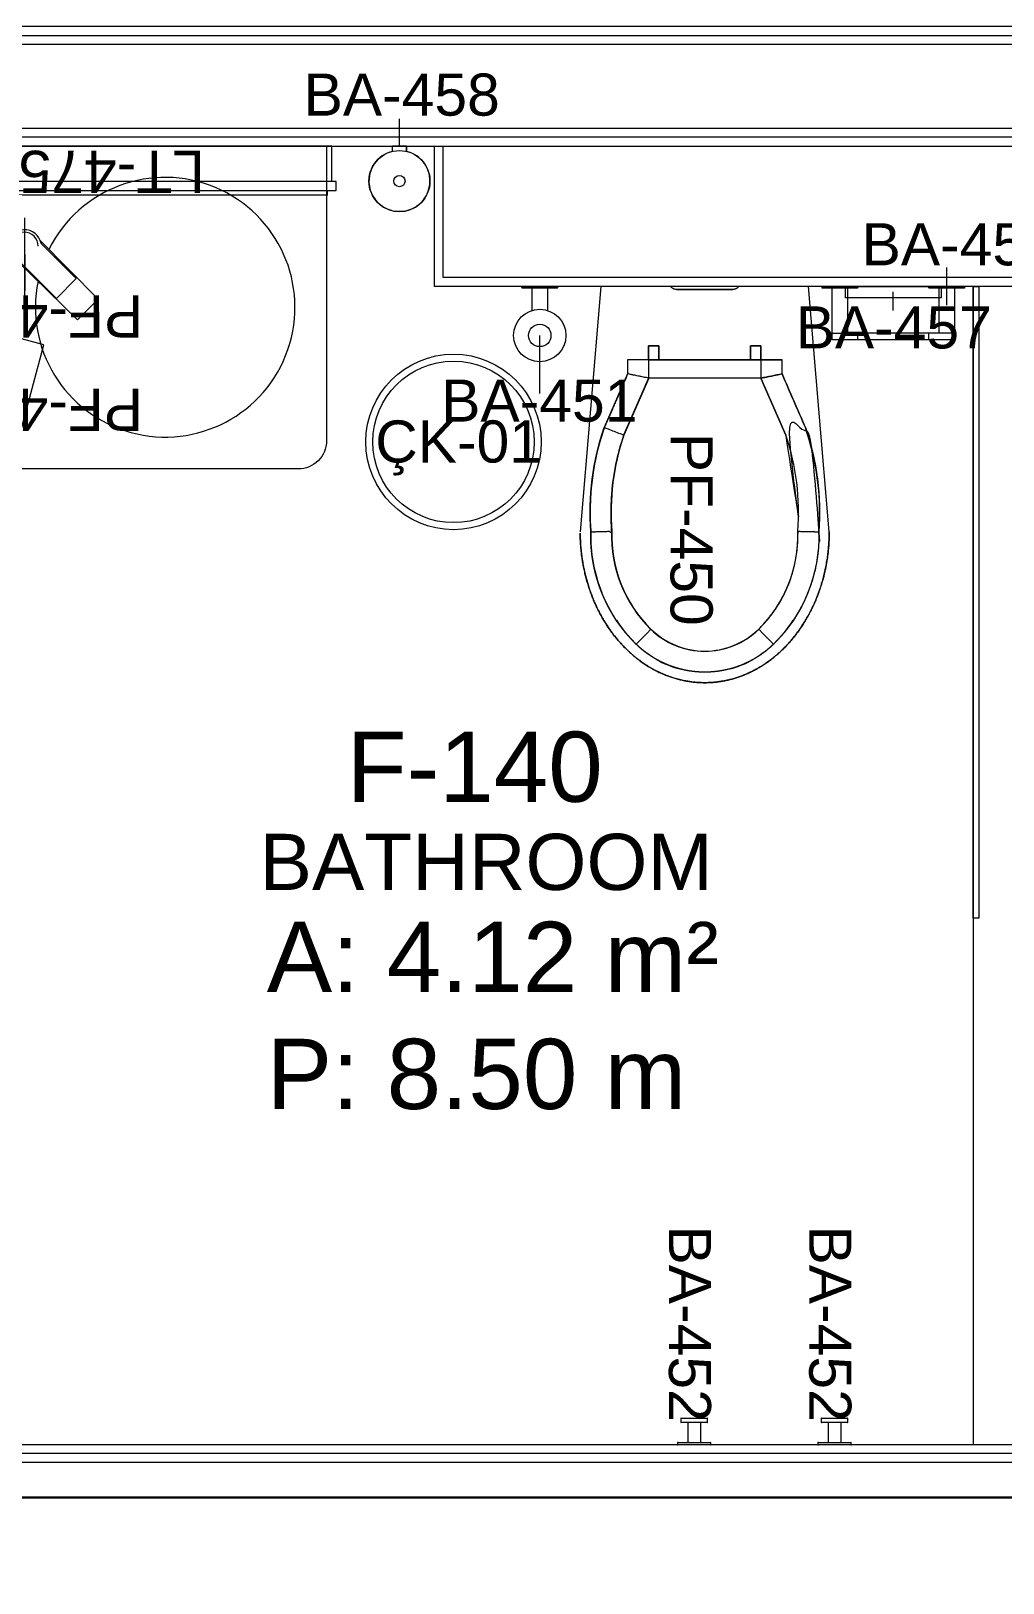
# Model space of a CAD drawing. Header units: centimetres. Extents: x 118932 to 154602, y -32682 to -23521.
# Drawn here: x 141057.1 to 141195.6, y -26084.1 to -25863 of the extents above; entities that cross this region are included whole.
import ezdxf

# ---------------------------------------------------------------- set-up
doc = ezdxf.new("R2010")
doc.units = ezdxf.units.CM
doc.header["$LTSCALE"] = 50
doc.header["$MEASUREMENT"] = 0
for name, color, linetype, lineweight, true_color in [('GEN_00_BL_Yazı', 7, 'Continuous', 0, 0x4f5250), ('GEN_00_BL_Ölçü Dış', 7, 'Continuous', 5, 0x766a5e), ('GEN_02_TF_Islak Hacim', 7, 'Continuous', 5, 0x007cb0), ('GEN_02_TF_Mobilya', 7, 'Continuous', 5, 0x745e3d), ('GEN_05_ML_Alçıpan-RefEdit0', 7, 'Continuous', 18, 0x008b29), ('GEN_05_ML_Alçıpan_giydirme', 7, 'Continuous', 18, 0x7ebab5), ('KALACAK DUVARLAR', 7, 'Continuous', 30, 0x005387)]:
    doc.layers.add(name, color=color, linetype=linetype, lineweight=lineweight, true_color=true_color)
doc.styles.add('ARIAL', font='arial.ttf')
doc.styles.add('Arial_6', font='arial.ttf', dxfattribs={"height": 59.5325})

# ---------------------------------------------------------------- blocks, each defined once
blk = doc.blocks.new('KALACAK DUVALAR LEVEL 0 D BLOK')
at = {"layer": 'KALACAK DUVARLAR', "elevation": 0}
blk.add_lwpolyline([(1111.5, 1931.88), (1111.5, 1593.95), (1111.5, 1594.45), (1111.5, 1526.45), (1111.5, 1525.95), (1111.5, 1156.45), (865, 1156.45), (845, 1156.45), (845, 1141.45), (1126.5, 1141.45), (1126.5, 1931.88)], dxfattribs=at)
blk = doc.blocks.new('Electric_Mirror-radiance - LT-475 ELETRIC MIRROR SINGLE-16191852-TYPE J')
at = {"layer": 'GEN_02_TF_Mobilya', "lineweight": 13}
for p, q in [((-312.3, 69.8), (312.3, 69.8)), ((-312.3, 69.8), (-312.3, 63.5)), ((312.3, 63.5), (312.3, 69.8)), ((325, 63.5), (-325, 63.5)), ((-325, 63.5), (-325, 50.8)), ((-325, 50.8), (325, 50.8)), ((-318.7, 50.8), (-318.7, 0)), ((318.7, 50.8), (318.7, 0)), ((325, 50.8), (325, 63.5)), ((-318.7, 0), (318.7, 0))]:
    blk.add_line(p, q, dxfattribs=at)
at = {"layer": 'GEN_00_BL_Yazı', "insert": (127.8, 5.9, 0), "char_height": 60, "width": 265.421, "attachment_point": 9, "style": 'Arial_6'}
blk.add_mtext('LT-475', dxfattribs=at)
blk = doc.blocks.new('Toilet_wall_hung_6505 - PF-450 TOILET-12873441-TYPE GxL')
at = {"layer": 'GEN_02_TF_Islak Hacim'}
for p, q in [((-91.8, 508.9), (-95.2, 512.3)), ((91.4, 508.9), (94.8, 512.3)), ((-177.5, 355), (-148, 5.5)), ((-177.5, 355), (-148, 5.5)), ((148, 5.5), (177.5, 355)), ((148, 5.5), (177.5, 355)), ((-80.2, 136.2), (-115.5, 217.5)), ((-115.5, 217.5), (-80.2, 136.2)), ((-80.2, 136.2), (-115.5, 217.5)), ((79.8, 136.2), (115.2, 217.5)), ((109.8, 130), (143.1, 206.7)), ((109.8, 130), (143.1, 206.7)), ((-80.2, 136.2), (79.8, 136.2)), ((-80.2, 110), (-80.2, 136.2)), ((-110.2, 130), (-110.2, 110)), ((-110.2, 130), (-110.2, 110)), ((109.8, 110), (109.8, 130)), ((109.8, 110), (109.8, 130)), ((-110.2, 110), (109.8, 110)), ((-80.2, 110), (-110.2, 110)), ((-65.2, 90), (-80.2, 90)), ((80.2, 90), (65.2, 90)), ((-148, 5.5), (148, 5.5))]:
    blk.add_line(p, q, dxfattribs=at)
at = {"layer": 'GEN_02_TF_Islak Hacim', "flags": 128}
blk.add_lwpolyline([(-143.5, 206.7, -0.102893), (-162.7, 355, -0.208147), (-98, 515.2, -0.407287), (97.6, 515.2, -0.208147), (162.3, 355, -0.102893), (143.1, 206.7), (147.7, 220.6), (151.6, 234.8), (155, 249.1), (157.9, 263.5), (160.1, 278), (161.8, 292.6), (162.9, 307.2), (163.3, 321.9), (163.3, 336.6), (162.6, 351.3), (162.3, 355, 0.103003), (146.6, 441.8)], format="xyb", dxfattribs=at)
at = {"layer": 'GEN_02_TF_Islak Hacim'}
for points in [[(76.6, 493.8, 0.195174), (0, 525, 0.196091), (-77, 493.7, 0.210216), (-132.7, 354.3)], [(-95.2, 512.3), (-98, 515.2, 0.051366), (-126.3, 481)], [(80.2, 136.2), (115.5, 217.5, 0.103229), (132.7, 354.3, 0.210216), (77, 493.7, 0.198067), (0, 525, 0.198067), (-77, 493.7), (-82.4, 499.3), (-91.8, 508.9)], [(132.3, 354.3, 0.210348), (76.6, 493.8), (82, 499.3), (91.4, 508.9)], [(125.9, 481, 0.051366), (97.6, 515.2), (94.8, 512.3)]]:
    blk.add_lwpolyline(points, format="xyb", dxfattribs=at)
at = {"layer": 'GEN_02_TF_Islak Hacim', "flags": 128}
blk.add_lwpolyline([(-162.7, 355), (-163.5, 340.3), (-163.8, 325.6), (-163.4, 311), (-162.5, 296.3), (-161, 281.7), (-158.9, 267.1), (-156.2, 252.7), (-152.9, 238.4), (-149.1, 224.2), (-144.7, 210.2), (-143.5, 206.7), (-110.2, 130), (-110.2, 110)], dxfattribs=at)
at = {"layer": 'GEN_02_TF_Islak Hacim'}
for points in [[(-65.2, 110), (-65.2, 90), (-80.2, 90), (-80.2, 110), (-80.2, 90), (-65.2, 90)], [(80.2, 110), (80.2, 90), (65.2, 90), (65.2, 110), (65.2, 90), (80.2, 90)]]:
    blk.add_lwpolyline(points, close=True, dxfattribs=at)
for centre, radius, start, end in [((-0.2, 415), 140, 104.7131, 119.5056), ((-0.2, 415), 140, 60.4414, 75.181), ((-0.2, 415), 110, 45.7018, 134.2982), ((53.7, 360.8), 186.5, 134.5053, 181.9918), ((-54.1, 360.8), 186.5, 358.0082, 45.4947), ((203.5, 326.9), 337.3, 175.3479, 198.9228), ((-203.9, 326.9), 337.3, 341.0772, 4.6521)]:
    blk.add_arc(centre, radius, start, end, dxfattribs=at)
for points, weights, knots in [([(-177.5, 355), (-177.5, 433.7), (-145, 501.8), (-88.7, 541.2), (-32.5, 580.5), (32.5, 580.5), (88.8, 541.2), (145, 501.8), (177.5, 433.7), (177.5, 355), (177.5, 371.1), (174.5, 403.2), (161.3, 449.1), (139.9, 490.2), (111.6, 524.5), (77.7, 550.3), (39.8, 566.4), (13.3, 570), (0, 570), (-13.3, 570), (-39.8, 566.4), (-77.7, 550.3), (-111.6, 524.5), (-139.9, 490.2), (-161.3, 449.1), (-174.5, 403.2), (-177.5, 371.1), (-177.5, 355)], [1, 0.910683602523, 0.910683602523, 1, 0.910683602523, 0.910683602523, 1, 0.910683602523, 0.910683602523, 1, 1, 1, 1, 1, 1, 1, 1, 1, 1, 1, 1, 1, 1, 1, 1, 1, 1, 1], [0, 0, 0, 0, 1.047198, 1.047198, 1.047198, 2.094395, 2.094395, 2.094395, 3.141593, 3.141593, 3.141593, 3.28445, 3.427307, 3.570164, 3.713021, 3.855878, 3.998736, 4.141593, 4.141593, 4.141593, 4.28445, 4.427307, 4.570164, 4.713021, 4.855878, 4.998736, 5.141593, 5.141593, 5.141593, 5.141593]), ([(-115.5, 217.5), (-130.6, 261.6), (-136.4, 307.8), (-132.7, 354.3), (-136.4, 307.8), (-130.6, 261.6), (-115.5, 217.5), (-117.6, 216.7), (-121.8, 215.1), (-129.8, 212), (-137.3, 209.1), (-142.5, 207.1), (-143.5, 206.7), (-143.5, 206.7), (-160.1, 254.4), (-166.6, 304.6), (-162.7, 355), (-162.7, 356.5), (-162.7, 358), (-162.8, 359.6), (-162.7, 362.5), (-162.7, 365.3), (-162.6, 368.2), (-162.5, 371.1), (-162.3, 374), (-162.2, 376.9), (-161.9, 379.7), (-161.6, 382.6), (-161.4, 385.5), (-161, 388.4), (-160.6, 391.2), (-160.2, 394.1), (-159.7, 396.9), (-159.2, 399.8), (-158.7, 402.6), (-158.1, 405.4), (-157.5, 408.2), (-156.8, 411.1), (-156.1, 413.8), (-155.4, 416.6), (-154.7, 419.4), (-153.8, 422.2), (-153, 425), (-152.2, 427.7), (-151.2, 430.4), (-150.3, 433.2), (-149.3, 435.9), (-148.3, 438.6), (-147.2, 441.3), (-146.1, 444), (-145, 446.6), (-143.8, 449.2), (-142.7, 451.9), (-141.4, 454.5), (-140.1, 457.1), (-138.9, 459.7), (-137.5, 462.2), (-136.1, 464.7), (-134.7, 467.3), (-133.3, 469.8), (-131.8, 472.2), (-130.3, 474.7), (-128.8, 477.1), (-127.2, 479.6), (-125.6, 482), (-124, 484.4), (-122.3, 486.7), (-120.6, 489.1), (-118.9, 491.4), (-117.1, 493.6), (-115.4, 495.9), (-113.5, 498.2), (-111.7, 500.4), (-109.8, 502.6), (-107.9, 504.7), (-106, 506.9), (-104, 509), (-102, 511.1), (-100, 513.1), (-98, 515.2), (-97.5, 515.7), (-97, 516.1), (-96.5, 516.6), (-95.1, 517.9), (-93.7, 519.1), (-92.4, 520.4), (-90.9, 521.6), (-89.5, 522.8), (-88.1, 524), (-86.6, 525.1), (-85.1, 526.3), (-83.6, 527.4), (-82.1, 528.5), (-80.6, 529.6), (-79.1, 530.7), (-77.5, 531.7), (-76, 532.7), (-74.4, 533.7), (-72.8, 534.7), (-71.2, 535.6), (-69.6, 536.6), (-67.9, 537.5), (-66.3, 538.4), (-64.7, 539.3), (-63, 540.1), (-61.3, 540.9), (-59.6, 541.7), (-57.9, 542.5), (-56.2, 543.3), (-54.5, 544), (-52.8, 544.7), (-51.1, 545.4), (-49.3, 546.1), (-47.6, 546.7), (-45.8, 547.3), (-44, 548), (-42.3, 548.5), (-40.5, 549.1), (-38.7, 549.6), (-36.9, 550.1), (-35.1, 550.6), (-33.3, 551), (-31.5, 551.4), (-29.6, 551.8), (-27.8, 552.2), (-26, 552.6), (-24.1, 552.9), (-22.3, 553.2), (-20.5, 553.5), (-18.6, 553.8), (-16.8, 554), (-14.9, 554.2), (-13, 554.4), (-11.2, 554.6), (-9.3, 554.7), (-7.5, 554.8), (-5.6, 554.9), (-3.7, 554.9), (-1.9, 555), (0, 555), (0.5, 555), (1.1, 555), (1.6, 555), (3.5, 554.9), (5.4, 554.9), (7.2, 554.8), (9.1, 554.7), (11, 554.5), (12.8, 554.4), (14.7, 554.2), (16.5, 554), (18.4, 553.8), (20.2, 553.5), (22.1, 553.2), (23.9, 552.9), (25.8, 552.5), (27.6, 552.2), (29.4, 551.8), (31.2, 551.4), (33.1, 551), (34.9, 550.5), (36.7, 550), (38.5, 549.5), (40.3, 549), (42, 548.5), (43.8, 547.9), (45.6, 547.3), (47.3, 546.7), (49.1, 546), (50.8, 545.4), (52.6, 544.7), (54.3, 543.9), (56, 543.2), (57.7, 542.4), (59.4, 541.7), (61.1, 540.9), (62.8, 540), (64.4, 539.2), (66.1, 538.3), (67.7, 537.4), (69.3, 536.5), (71, 535.6), (72.5, 534.6), (74.1, 533.6), (75.7, 532.6), (77.3, 531.6), (78.8, 530.5), (80.4, 529.5), (81.9, 528.4), (83.4, 527.3), (84.9, 526.2), (86.3, 525), (87.8, 523.9), (89.3, 522.7), (90.7, 521.5), (92.1, 520.3), (93.5, 519), (94.9, 517.8), (96.2, 516.5), (97.6, 515.2), (98.7, 514.1), (99.7, 513), (100.8, 512), (102.8, 509.9), (104.8, 507.8), (106.7, 505.6), (108.6, 503.5), (110.5, 501.3), (112.4, 499.1), (114.2, 496.8), (116, 494.6), (117.8, 492.3), (119.5, 490), (121.2, 487.7), (122.9, 485.4), (124.5, 483), (126.1, 480.6), (127.8, 478.2), (129.3, 475.7), (130.8, 473.3), (132.3, 470.8), (133.7, 468.3), (135.1, 465.8), (136.6, 463.3), (137.9, 460.7), (139.2, 458.1), (140.5, 455.6), (141.7, 452.9), (142.9, 450.3), (144.1, 447.7), (145.3, 445), (146.4, 442.4), (147.5, 439.7), (148.5, 437), (149.5, 434.3), (150.5, 431.6), (151.4, 428.8), (152.2, 426.1), (153.1, 423.4), (153.9, 420.6), (154.7, 417.8), (155.5, 415), (156.1, 412.2), (156.8, 409.4), (157.5, 406.6), (158, 403.8), (158.6, 400.9), (159.1, 398.1), (159.6, 395.2), (160, 392.4), (160.5, 389.5), (160.8, 386.7), (161.1, 383.8), (161.4, 380.9), (161.7, 378.1), (161.9, 375.2), (162.1, 372.3), (162.2, 369.4), (162.3, 366.5), (162.4, 363.7), (162.3, 360.8), (162.3, 357.9), (162.3, 355)], [1, 0.985941487209, 0.985941487209, 1, 0.985941483871, 0.985941483871, 1, 1, 1, 1, 1, 1, 1, 1, 0.986032014241, 0.986032014241, 1, 1, 1, 1, 1, 1, 1, 1, 1, 1, 1, 1, 1, 1, 1, 1, 1, 1, 1, 1, 1, 1, 1, 1, 1, 1, 1, 1, 1, 1, 1, 1, 1, 1, 1, 1, 1, 1, 1, 1, 1, 1, 1, 1, 1, 1, 1, 1, 1, 1, 1, 1, 1, 1, 1, 1, 1, 1, 1, 1, 1, 1, 1, 1, 1, 1, 1, 1, 1, 1, 1, 1, 1, 1, 1, 1, 1, 1, 1, 1, 1, 1, 1, 1, 1, 1, 1, 1, 1, 1, 1, 1, 1, 1, 1, 1, 1, 1, 1, 1, 1, 1, 1, 1, 1, 1, 1, 1, 1, 1, 1, 1, 1, 1, 1, 1, 1, 1, 1, 1, 1, 1, 1, 1, 1, 1, 1, 1, 1, 1, 1, 1, 1, 1, 1, 1, 1, 1, 1, 1, 1, 1, 1, 1, 1, 1, 1, 1, 1, 1, 1, 1, 1, 1, 1, 1, 1, 1, 1, 1, 1, 1, 1, 1, 1, 1, 1, 1, 1, 1, 1, 1, 1, 1, 1, 1, 1, 1, 1, 1, 1, 1, 1, 1, 1, 1, 1, 1, 1, 1, 1, 1, 1, 1, 1, 1, 1, 1, 1, 1, 1, 1, 1, 1, 1, 1, 1, 1, 1, 1, 1, 1, 1, 1, 1, 1, 1, 1, 1, 1, 1, 1, 1, 1, 1, 1, 1, 1, 1, 1, 1, 1, 1, 1, 1, 1, 1, 1, 1, 1, 1, 1, 1, 1, 1, 1, 1], [0, 0, 0, 0, 0.411459, 0.411459, 0.411459, 0.822918, 0.822918, 0.822918, 0.965775, 1.108632, 1.394346, 1.608632, 1.822918, 1.822918, 1.822918, 2.233045, 2.233045, 2.233045, 3.233045, 3.233045, 3.233045, 4.233045, 4.233045, 4.233045, 5.233045, 5.233045, 5.233045, 6.233045, 6.233045, 6.233045, 7.233045, 7.233045, 7.233045, 8.233045, 8.233045, 8.233045, 9.233045, 9.233045, 9.233045, 10.233045, 10.233045, 10.233045, 11.233045, 11.233045, 11.233045, 12.233045, 12.233045, 12.233045, 13.233045, 13.233045, 13.233045, 14.233045, 14.233045, 14.233045, 15.233045, 15.233045, 15.233045, 16.233045, 16.233045, 16.233045, 17.233045, 17.233045, 17.233045, 18.233045, 18.233045, 18.233045, 19.233045, 19.233045, 19.233045, 20.233045, 20.233045, 20.233045, 21.233045, 21.233045, 21.233045, 22.233045, 22.233045, 22.233045, 23.233045, 23.233045, 23.233045, 24.233045, 24.233045, 24.233045, 25.233045, 25.233045, 25.233045, 26.233045, 26.233045, 26.233045, 27.233045, 27.233045, 27.233045, 28.233045, 28.233045, 28.233045, 29.233045, 29.233045, 29.233045, 30.233045, 30.233045, 30.233045, 31.233045, 31.233045, 31.233045, 32.233045, 32.233045, 32.233045, 33.233045, 33.233045, 33.233045, 34.233045, 34.233045, 34.233045, 35.233045, 35.233045, 35.233045, 36.233045, 36.233045, 36.233045, 37.233045, 37.233045, 37.233045, 38.233045, 38.233045, 38.233045, 39.233045, 39.233045, 39.233045, 40.233045, 40.233045, 40.233045, 41.233045, 41.233045, 41.233045, 42.233045, 42.233045, 42.233045, 43.233045, 43.233045, 43.233045, 44.233045, 44.233045, 44.233045, 45.233045, 45.233045, 45.233045, 46.233045, 46.233045, 46.233045, 47.233045, 47.233045, 47.233045, 48.233045, 48.233045, 48.233045, 49.233045, 49.233045, 49.233045, 50.233045, 50.233045, 50.233045, 51.233045, 51.233045, 51.233045, 52.233045, 52.233045, 52.233045, 53.233045, 53.233045, 53.233045, 54.233045, 54.233045, 54.233045, 55.233045, 55.233045, 55.233045, 56.233045, 56.233045, 56.233045, 57.233045, 57.233045, 57.233045, 58.233045, 58.233045, 58.233045, 59.233045, 59.233045, 59.233045, 60.233045, 60.233045, 60.233045, 61.233045, 61.233045, 61.233045, 62.233045, 62.233045, 62.233045, 63.233045, 63.233045, 63.233045, 64.233045, 64.233045, 64.233045, 65.233045, 65.233045, 65.233045, 66.233045, 66.233045, 66.233045, 67.233045, 67.233045, 67.233045, 68.233045, 68.233045, 68.233045, 69.233045, 69.233045, 69.233045, 70.233045, 70.233045, 70.233045, 71.233045, 71.233045, 71.233045, 72.233045, 72.233045, 72.233045, 73.233045, 73.233045, 73.233045, 74.233045, 74.233045, 74.233045, 75.233045, 75.233045, 75.233045, 76.233045, 76.233045, 76.233045, 77.233045, 77.233045, 77.233045, 78.233045, 78.233045, 78.233045, 79.233045, 79.233045, 79.233045, 80.233045, 80.233045, 80.233045, 81.233045, 81.233045, 81.233045, 82.233045, 82.233045, 82.233045, 83.233045, 83.233045, 83.233045, 84.233045, 84.233045, 84.233045, 84.233045]), ([(-77, 493.8), (-114.8, 456.6), (-134.5, 407.3), (-132.7, 354.3), (-136, 354.4), (-142.7, 354.5), (-152.7, 354.8), (-160.6, 354.9), (-162.7, 355), (-162.7, 355), (-163.1, 369.8), (-162, 384.6), (-159.3, 399.2)], [1, 0.943504881062, 0.943504881062, 1, 1, 1, 1, 1, 1, 1, 0.996491355806, 0.996491355806, 1], [0, 0, 0, 0, 0.8293, 0.8293, 0.8293, 1.043586, 1.257872, 1.543586, 1.8293, 1.8293, 1.8293, 2.034582, 2.034582, 2.034582, 2.034582]), ([(162.3, 355), (166.2, 304.6), (159.7, 254.4), (143.1, 206.7), (132, 181.1), (120.9, 155.6), (109.8, 130), (109.8, 123.3), (109.8, 116.7), (109.8, 110), (99.8, 110), (89.8, 110), (79.8, 110), (79.8, 118.7), (79.8, 127.5), (79.8, 136.2), (91.6, 163.3), (103.4, 190.4), (115.2, 217.5), (130.3, 261.6), (136, 307.8), (132.3, 354.3), (135.6, 354.3), (142.3, 354.5), (152.3, 354.8), (160.2, 354.9), (162.3, 355), (162.3, 355)], [1, 0.986032014241, 0.986032014241, 1, 1, 1, 1, 1, 1, 1, 1, 1, 1, 1, 1, 1, 1, 1, 1, 0.985941483871, 0.985941483871, 1, 1, 1, 1, 1, 1, 1], [0, 0, 0, 0, 0.410127, 0.410127, 0.410127, 1.410127, 1.410127, 1.410127, 2.410127, 2.410127, 2.410127, 3.410127, 3.410127, 3.410127, 4.410127, 4.410127, 4.410127, 5.410127, 5.410127, 5.410127, 5.821586, 5.821586, 5.821586, 6.035872, 6.250158, 6.535872, 6.821586, 6.821586, 6.821586, 6.821586])]:
    blk.add_rational_spline(points, weights, degree=3, knots=knots, dxfattribs=at)
for points, knots in [([(-80.2, 136.2), (-82.8, 135.7), (-88, 134.6), (-95.4, 133.1), (-101.7, 131.8), (-108.1, 130.4), (-110.2, 130), (-110.2, 130), (-121.3, 155.6), (-132.4, 181.1), (-143.5, 206.7), (-132.4, 181.1), (-121.3, 155.6), (-110.2, 130), (-100.2, 132.1), (-90.2, 134.2), (-80.2, 136.2), (-26.9, 136.2), (26.5, 136.2), (79.8, 136.2), (79.8, 127.5), (79.8, 118.7), (79.8, 110), (26.5, 110), (-26.9, 110), (-80.2, 110), (-80.2, 118.7), (-80.2, 127.5), (-80.2, 136.2), (-26.9, 136.2), (26.5, 136.2), (79.8, 136.2), (89.8, 134.2), (99.9, 132.2), (109.9, 130.2)], [0, 0, 0, 0, 0.166667, 0.333333, 0.5, 0.666667, 1, 1, 1, 2, 2, 2, 3, 3, 3, 4, 4, 4, 5, 5, 5, 6, 6, 6, 7, 7, 7, 8, 8, 8, 9, 9, 9, 10, 10, 10, 10]), ([(115.2, 217.5), (118.3, 216.3), (124.6, 213.9), (133.9, 210.3), (141.2, 207.4), (143.1, 206.7), (143.1, 206.7)], [-1, -1, -1, -1, -0.785714, -0.571429, -0.285714, 0, 0, 0, 0]), ([(79.8, 136.2), (82.4, 135.7), (87.7, 134.6), (95, 133.1), (101.3, 131.8), (107.7, 130.4), (109.8, 130), (109.8, 130)], [0, 0, 0, 0, 0.166667, 0.333333, 0.5, 0.666667, 1, 1, 1, 1]), ([(-48.3, 5.5), (-48.2, 5.7), (-47.9, 6.1), (-47.5, 6.6), (-46.9, 7.2), (-46.1, 8), (-45.2, 8.6), (-44.4, 9), (-43.6, 9.3), (-42.2, 9.8), (-40.9, 10), (-40, 10), (-13.3, 10), (13.3, 10), (40, 10), (13.3, 10), (-13.3, 10), (-40, 10), (-13.3, 10), (13.3, 10), (40, 10), (40.9, 10), (42.2, 9.8), (43.8, 9.3), (44.8, 8.8), (45.6, 8.3), (46.3, 7.8), (46.9, 7.2), (47.5, 6.6), (47.9, 6.1), (48.2, 5.7), (48.3, 5.5)], [0, 0, 0, 0, 0.043096, 0.084763, 0.12643, 0.209763, 0.293096, 0.334763, 0.37643, 0.459763, 0.62643, 0.62643, 0.62643, 1.62643, 1.62643, 1.62643, 2.62643, 2.62643, 2.62643, 3.62643, 3.62643, 3.62643, 3.793096, 3.87643, 3.959763, 4.00143, 4.043096, 4.12643, 4.168096, 4.209763, 4.25286, 4.25286, 4.25286, 4.25286])]:
    blk.add_open_spline(points, degree=3, knots=knots, dxfattribs=at)
at = {"layer": 'GEN_00_BL_Yazı', "insert": (49.5, 214), "char_height": 60, "width": 260.709, "attachment_point": 7, "rotation": 90, "style": 'Arial_6'}
blk.add_mtext('PF-450', dxfattribs=at)
blk = doc.blocks.new('Accessory-Tissue_Holder-KOHLER-Composed-K-73147 - BA-450 TOILET PAPER HOLDER-14820997-TYPE GxL')
at = {"layer": 'GEN_00_BL_Yazı'}
blk.add_line((-51986.7, -5251.1), (-51986.7, -5197.1), dxfattribs=at)
at = {"layer": 'GEN_02_TF_Islak Hacim', "lineweight": 13}
for p, q in [((-52113.8, -5290.7), (-52113.8, -5299.6)), ((-52012.2, -5299.6), (-52012.2, -5290.7))]:
    blk.add_line(p, q, dxfattribs=at)
for points in [[(-52113.8, -5224.2), (-52113.8, -5225.9, -0.414214), (-52114.6, -5226.7), (-52128.5, -5226.7), (-52149.8, -5226.7), (-52163.8, -5226.7, -0.414214), (-52164.6, -5225.9), (-52164.6, -5224.2), (-52113.8, -5224.2)], [(-51961.4, -5224.2), (-51961.4, -5225.9, -0.414214), (-51962.2, -5226.7), (-51976.1, -5226.7), (-51997.4, -5226.7), (-52011.4, -5226.7, -0.414214), (-52012.2, -5225.9), (-52012.2, -5224.2), (-51961.4, -5224.2)], [(-51976.2, -5290.7, 0.414214), (-51975.3, -5289.9), (-51975.3, -5227.5, 0.414214), (-51976.1, -5226.7), (-51997.4, -5226.7, 0.414214), (-51998.2, -5227.5), (-51998.2, -5289.9, 0.414214), (-51997.4, -5290.7)], [(-52149.8, -5290.7, 0.414214), (-52150.6, -5291.5), (-52150.6, -5298.8, 0.414214), (-52149.8, -5299.6), (-51976.2, -5299.6, 0.414214), (-51975.3, -5298.8), (-51975.3, -5291.5, 0.414214), (-51976.2, -5290.7), (-51997.4, -5290.7), (-52128.6, -5290.7)]]:
    blk.add_lwpolyline(points, format="xyb", dxfattribs=at)
blk.add_lwpolyline([(-52149.8, -5226.7, 0.414214), (-52150.6, -5227.5), (-52150.6, -5289.9, 0.414214), (-52149.8, -5290.7), (-52128.6, -5290.7, 0.414214), (-52127.7, -5289.9), (-52127.7, -5227.5, 0.414214), (-52128.5, -5226.7), (-52149.8, -5226.7)], format="xyb", close=True, dxfattribs=at)
at = {"layer": 'GEN_00_BL_Yazı', "insert": (-52108.1, -5134.2), "char_height": 60, "width": 265.421, "attachment_point": 1, "style": 'Arial_6'}
blk.add_mtext('BA-450', dxfattribs=at)
blk = doc.blocks.new('Accessory-Tissue_Holder-KOHLER-Composed-K-73148 - BA-451 SPARE TP-14820996-TYPE GxL')
at = {"layer": 'GEN_00_BL_Yazı'}
blk.add_line((-52678, -5376.6), (-52678.1, -5294), dxfattribs=at)
at = {"layer": 'GEN_02_TF_Islak Hacim'}
blk.add_lwpolyline([(-52653.4, -5226.7), (-52667.2, -5226.7), (-52688.8, -5226.7), (-52702.6, -5226.7, -0.414214), (-52703.4, -5225.8), (-52703.4, -5224.2), (-52652.6, -5224.2), (-52652.6, -5225.8, -0.414214)], format="xyb", close=True, dxfattribs=at)
for points in [[(-52688.8, -5226.7, 0.414214), (-52689.4, -5227.3), (-52689.4, -5258.6)], [(-52666.5, -5258.6), (-52666.5, -5227.3, 0.414214), (-52667.2, -5226.7)]]:
    blk.add_lwpolyline(points, format="xyb", dxfattribs=at)
for radius in [37.3, 15.9]:
    blk.add_circle((-52678, -5294.1), radius, dxfattribs=at)
at = {"layer": 'GEN_00_BL_Yazı', "insert": (-52538.9, -5356.8), "char_height": 60, "width": 265.421, "attachment_point": 3, "style": 'Arial_6'}
blk.add_mtext('BA-451', dxfattribs=at)
blk = doc.blocks.new('Robe_Hook - BA-452 ROBE HOOK-13695885-TYPE GxL')
at = {"layer": 'GEN_02_TF_Islak Hacim', "lineweight": 13}
for p, q in [((-23.8, 0), (-23.8, -3.2)), ((-23.8, 0), (23.8, 0)), ((-23, 0), (-23.8, 0)), ((-23.8, -3.2), (-23, -3.2)), ((23.8, -3.2), (-23.8, -3.2)), ((-9.2, -3.2), (-9.2, -31.9)), ((9.2, -31.9), (9.2, -3.2)), ((23.8, 0), (23, 0)), ((23, -3.2), (23.8, -3.2)), ((23.8, -3.2), (23.8, 0)), ((-19.1, -31.9), (-19.1, -38.1)), ((-19.1, -31.9), (19, -31.9)), ((-18.4, -31.9), (-19.1, -31.9)), ((-19.1, -38.1), (-18.4, -38.1)), ((19, -38.1), (-19.1, -38.1)), ((19, -31.9), (18.4, -31.9)), ((18.4, -38.1), (19, -38.1)), ((19, -38.1), (19, -31.9))]:
    blk.add_line(p, q, dxfattribs=at)
at = {"layer": 'GEN_00_BL_Yazı', "insert": (-23.9, -312.3), "char_height": 60, "width": 132.711, "attachment_point": 1, "rotation": 90, "style": 'Arial_6'}
blk.add_mtext('BA-452', dxfattribs=at)
blk = doc.blocks.new('makeup mirror 16__hcr07922_rfa - LT-458 SHAVING MIRROR-14453733-TYPE J')
at = {"layer": 'GEN_00_BL_Yazı'}
blk.add_line((48117.6, 10856), (48007.7, 10856), dxfattribs=at)
at = {"layer": 'GEN_02_TF_Islak Hacim'}
for p, q in [((47933.7, 11045.1), (47915.6, 11045.1)), ((47915.6, 11045.1), (47915.6, 10946.6)), ((47933.6, 11005.1), (47933.7, 11045.1)), ((48099.6, 11034.3), (48055.8, 10870.9)), ((48138.4, 11023.9), (48099.6, 11034.3)), ((48142.1, 11038.5), (48138.4, 11023.9)), ((48140.3, 11031.2), (48151.9, 11028.1)), ((48153.7, 11035.3), (48142.1, 11038.5)), ((48150, 11020.8), (48153.7, 11035.3)), ((48122.1, 11028.3), (48070.2, 10834.5)), ((48137, 10816.6), (48188.9, 11010.4)), ((48138.4, 11023.9), (48150, 11020.8)), ((48188.9, 11010.4), (48150, 11020.8)), ((47952.7, 11005.1), (47933.6, 11005.1)), ((47933.6, 11005.1), (47933.6, 10988)), ((47933.6, 10946.6), (47933.6, 10988)), ((47933.6, 10988), (47942.9, 10988)), ((47942.9, 10988), (48052, 10856.8)), ((47942.9, 10988), (47952.6, 10988)), ((47952.6, 10988), (47952.7, 10995)), ((47952.7, 10995), (47952.7, 11005.1)), ((48055.8, 10870.9), (47952.7, 10995)), ((47915.6, 10946.6), (47933.6, 10946.6)), ((48052, 10856.8), (48047.7, 10840.4)), ((48052, 10856.8), (48055.8, 10870.9)), ((48047.7, 10840.4), (48067.8, 10835.2)), ((48067.8, 10835.2), (48066.6, 10830.7)), ((48067.8, 10835.2), (48098.1, 10827.1)), ((48066.6, 10830.7), (48083.1, 10826.3)), ((48086.5, 10830.2), (48082.5, 10815.9)), ((48082.5, 10815.9), (48094.1, 10812.8)), ((48083.1, 10826.3), (48084.3, 10830.7)), ((48084.3, 10830.7), (48086.5, 10830.2)), ((48084.6, 10823.1), (48096.2, 10820)), ((48094.1, 10812.8), (48098.1, 10827.1)), ((48098.1, 10827.1), (48137, 10816.6))]:
    blk.add_line(p, q, dxfattribs=at)
at = {"layer": 'GEN_00_BL_Yazı', "insert": (47986.3, 10890.1), "char_height": 60, "width": 251.286, "attachment_point": 1, "rotation": 270, "style": 'Arial_6'}
blk.add_mtext('LT-458', dxfattribs=at)
blk = doc.blocks.new('Escobillero-pared_Tres-Max-tres_13463624 - BA-458 TOILET BRUSH HOLDER-14820998-TYPE J')
at = {"layer": 'GEN_00_BL_Yazı'}
blk.add_line((0, 50), (0, 88.6), dxfattribs=at)
at = {"layer": 'GEN_02_TF_Islak Hacim'}
for p, q in [((-10, 42.3), (-10, 50)), ((-10, 50), (10, 50)), ((10, 50), (-10, 50)), ((-10, 42.3), (-10, 50)), ((10, 50), (10, 42.3)), ((10, 42.3), (10, 50))]:
    blk.add_line(p, q, dxfattribs=at)
for radius in [43.5, 8]:
    blk.add_circle((0, 0), radius, dxfattribs=at)
blk.add_arc((0, 0), 43.5, 103.2903, 76.7097, dxfattribs=at)
at = {"layer": 'GEN_00_BL_Yazı', "insert": (143, 153.2), "char_height": 60, "width": 265.421, "attachment_point": 3, "style": 'Arial_6'}
blk.add_mtext('BA-458', dxfattribs=at)
blk = doc.blocks.new('sanitary bag dispenser - BA-457 BAG DISPENSER-14823600-TYPE J')
at = {"layer": 'GEN_00_BL_Yazı'}
blk.add_line((145, -37.4), (145, -10.5), dxfattribs=at)
at = {"layer": 'GEN_02_TF_Islak Hacim'}
blk.add_lwpolyline([(213, -3), (213, -19.4), (77, -19.4), (77, -3)], close=True, dxfattribs=at)
at = {"layer": 'GEN_00_BL_Yazı', "insert": (5.9, -31.4), "char_height": 60, "width": 265.421, "attachment_point": 1, "style": 'Arial_6'}
blk.add_mtext('BA-457', dxfattribs=at)
blk = doc.blocks.new('pf 455 right')
at = {"layer": 'GEN_02_TF_Islak Hacim', "color": 6}
for p, q in [((-42.67, -10.23), (-42.66, -20.59)), ((-42.67, -14.31), (-42.67, -24.66))]:
    blk.add_line(p, q, dxfattribs=at)
blk.add_lwpolyline([(0.35, 0), (0.35, -42, -0.414214), (-3.65, -46), (-57.85, -46, -0.414214), (-61.85, -42), (-61.85, 0)], format="xyb", close=True, dxfattribs=at)
for points in [[(-40.76, -19.24, 15.407853), (-39.2, -14.72)], [(-40.74, -14.27, 1), (-44.74, -14.27, 1)]]:
    blk.add_lwpolyline(points, format="xyb", dxfattribs=at)
for points in [[(-40.45, -13.46), (-32.17, -21.82), (-35.12, -24.77), (-43.53, -16.53)], [(-40.33, -13.87), (-35.32, -18.88), (-38.15, -21.7), (-43.22, -16.63)]]:
    blk.add_lwpolyline(points, dxfattribs=at)
blk.add_arc((-42.67, -14.31), 2.38, 10.5974, 256.7961, dxfattribs=at)
at = {"layer": 'GEN_00_BL_Yazı', "char_height": 6, "width": 26.0709, "attachment_point": 1, "rotation": 180.0073, "style": 'Arial_6'}
for s, insert in [('PF-452', (-25.77, -27.29)), ('PF-455', (-25.8, -40.58))]:
    blk.add_mtext(s, dxfattribs=dict(at, insert=insert))
blk = doc.blocks.new('90likk DUS CAMİ')
at = {"layer": 'GEN_02_TF_Islak Hacim'}
blk.add_lwpolyline([(-63.52, 63.76), (0.12, 0.12), (-0.45, -0.45), (-64.09, 63.19)], close=True, dxfattribs=at)
blk = doc.blocks.new('BANYO ÇÖP KUTUSU')
at = {"layer": 'GEN_02_TF_Islak Hacim'}
for radius in [12.5, 11.5]:
    blk.add_circle((0, 0), radius, dxfattribs=at)
at = {"layer": 'GEN_00_BL_Yazı', "insert": (-11.15, 3.06), "char_height": 6, "width": 25.1286, "attachment_point": 1, "style": 'Arial_6'}
blk.add_mtext('ÇK-01', dxfattribs=at)
blk = doc.blocks.new('LEVEL 0 ISLAK HACİM')
at = {"layer": 'GEN_02_TF_Islak Hacim', "elevation": 0}
blk.add_lwpolyline([(835.23, 506.98), (835.23, 341.98)], dxfattribs=at)
at = {"xscale": 0.1, "yscale": 0.1, "zscale": 0.1}
for name, p in [('Escobillero-pared_Tres-Max-tres_13463624 - BA-458 TOILET BRUSH HOLDER-14820998-TYPE J', (753.48, 521.98, 0)), ('Accessory-Tissue_Holder-KOHLER-Composed-K-73147 - BA-450 TOILET PAPER HOLDER-14820997-TYPE GxL', (6030.16, 1029.4, 0)), ('Accessory-Tissue_Holder-KOHLER-Composed-K-73148 - BA-451 SPARE TP-14820996-TYPE GxL', (6041.28, 1029.4, 0)), ('sanitary bag dispenser - BA-457 BAG DISPENSER-14823600-TYPE J', (809.36, 507.28, 0)), ('makeup mirror 16__hcr07922_rfa - LT-458 SHAVING MIRROR-14453733-TYPE J', (-4116.08, -602.37, 0))]:
    blk.add_blockref(name, p, dxfattribs=at)
at = {"xscale": 0.1, "yscale": 0.1, "zscale": 0.1, "rotation": 180}
for name, p in [('Electric_Mirror-radiance - LT-475 ELETRIC MIRROR SINGLE-16191852-TYPE J', (711.98, 526.98, 0)), ('Toilet_wall_hung_6505 - PF-450 TOILET-12873441-TYPE GxL', (796.98, 507.53, 0)), ('Robe_Hook - BA-452 ROBE HOOK-13695885-TYPE GxL', (795.49, 341.98, 0)), ('Robe_Hook - BA-452 ROBE HOOK-13695885-TYPE GxL', (815.49, 341.98, 0))]:
    blk.add_blockref(name, p, dxfattribs=at)
for name, p in [('pf 455 right', (742.73, 526.98, 0)), ('BANYO ÇÖP KUTUSU', (761.18, 484.83, 0))]:
    blk.add_blockref(name, p)
at = {"rotation": 314.9999999999967}
blk.add_blockref('90likk DUS CAMİ', (835.87, 416.98, 0), dxfattribs=at)
blk = doc.blocks.new('TEFRISLI MAHAL LEVEL 0 D BLOK')
at = {"layer": 'GEN_00_BL_Yazı', "transparency": 33554687, "attachment_point": 1, "style": 'ARIAL'}
for s, insert, char_height, width in [('\\pxqc;F-140', (1738.47, 523.5, 0), 10, 226.0759), ('BATHROOM', (1820.86, 508.95), 8, 228.7768)]:
    blk.add_mtext(s, dxfattribs=dict(at, insert=insert, char_height=char_height, width=width))
at = {"layer": 'GEN_00_BL_Yazı', "transparency": 33554687, "insert": (1811.87, 496.42), "char_height": 10, "attachment_point": 1, "style": 'ARIAL'}
blk.add_mtext_dynamic_manual_height_columns('\\A1;\\pxi-3,l4,ql,t4;A: 4.12 m²\\PP: 8.50 m', width=228.7768, gutter_width=8.33, heights=[129.13], dxfattribs=at)
blk = doc.blocks.new('level 1 d blok duvarlar')
at = {"layer": 'GEN_05_ML_Alçıpan-RefEdit0', "elevation": 0}
blk.add_lwpolyline([(2456.58, -813.47), (2473.58, -813.47), (2473.58, -733.47), (2713.59, -733.47), (2713.59, -730.97), (2471.08, -730.97), (2471.08, -810.97), (2459.08, -810.97), (2459.08, -718.97), (2713.59, -718.97), (2713.59, -716.47), (2456.58, -716.47)], close=True, dxfattribs=at)
for points in [[(2713.59, -732.22), (2472.33, -732.22), (2472.33, -812.22), (2457.83, -812.22), (2457.83, -717.72), (2713.59, -717.72)], [(2713.57, -753.47), (2556.57, -753.47), (2556.57, -733.47)], [(2713.58, -752.22), (2557.82, -752.22), (2557.82, -733.47)]]:
    blk.add_lwpolyline(points, dxfattribs=at)
at = {"layer": 'GEN_05_ML_Alçıpan_giydirme', "elevation": 0}
for points in [[(2603.71, -116.07), (2603.71, -116.07), (2715.16, -116.07), (2716.09, -715.47), (2716.01, -920.97), (2471.16, -920.97)], [(2602.46, -116.07), (2602.46, -117.32), (2713.91, -117.32), (2714.76, -919.72), (2471.16, -919.72)], [(2601.21, -116.07), (2601.21, -118.57), (2712.66, -118.57), (2713.51, -918.47), (2471.16, -918.47)]]:
    blk.add_lwpolyline(points, dxfattribs=at)

msp = doc.modelspace()

# ---------------------------------------------------------------- block references
msp.add_blockref('KALACAK DUVALAR LEVEL 0 D BLOK', (140166.67, -27228.34, 0))

# ---------------------------------------------------------------- next in the draw order: block references
msp.add_blockref('LEVEL 0 ISLAK HACİM', (140356.1, -26406.37, 0))

# ---------------------------------------------------------------- next in the draw order: block references
msp.add_blockref('level 1 d blok duvarlar', (138558, -25145.92))
at = {"layer": 'GEN_00_BL_Ölçü Dış'}
msp.add_blockref('TEFRISLI MAHAL LEVEL 0 D BLOK', (139268.8, -26486.31), dxfattribs=at)

doc.saveas('drawing.dxf')
